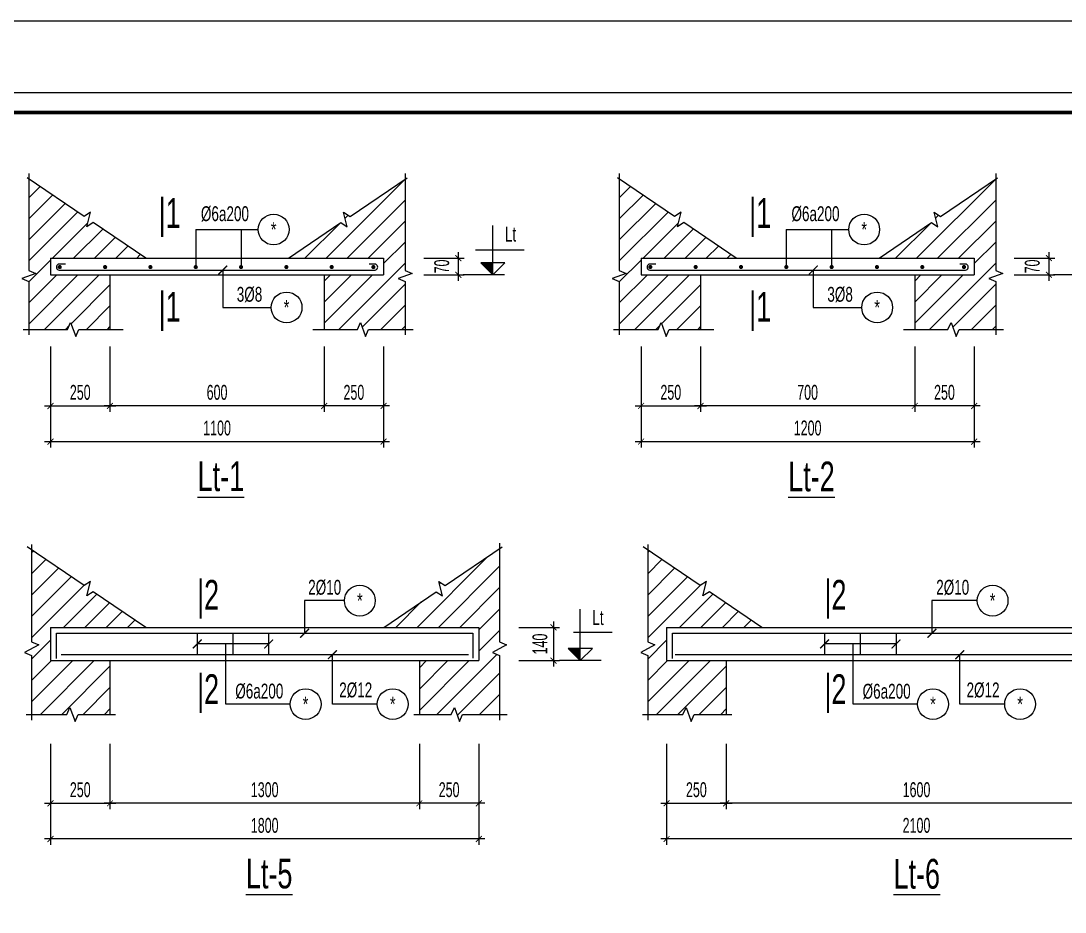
# Model space of a CAD drawing. Header units: millimetres. Extents: x 0 to 23128, y 0 to 16335.
# Drawn here: x 7968 to 12356, y 12587 to 16335 of the extents above; entities that cross this region are included whole.
import ezdxf
from ezdxf.enums import TextEntityAlignment as Align

# ---------------------------------------------------------------- set-up
doc = ezdxf.new("R2010")
doc.units = ezdxf.units.MM
doc.header["$LTSCALE"] = 100
doc.header["$MEASUREMENT"] = 0
doc.header["$PDMODE"] = 2
doc.layers.get('0').update_dxf_attribs({"lineweight": 20})
doc.layers.get('Defpoints').update_dxf_attribs({"color": 40, "lineweight": 20})
for name, color, linetype in [('CDC-KHUNGTEN', 9, 'Continuous'), ('CDC.02.DIM', 1, 'Continuous'), ('CDC.03.BORDER', 3, 'Continuous'), ('CDC.05.STEEL', 4, 'Continuous'), ('CDC.06.TEXT', 2, 'Continuous'), ('CDC.10.HATCH', 9, 'Continuous'), ('CDC.11.NOTE', 8, 'Continuous'), ('CDC.14.STEELNUM', 9, 'Continuous'), ('STEEL_NODE', 6, 'Continuous')]:
    doc.layers.add(name, color=color, linetype=linetype)
doc.styles.add('ARIAL', font='arial.ttf', dxfattribs={"width": 0.6})
doc.dimstyles.new('dim25', dxfattribs={"dimscale": 25, "dimtxt": 2.5, "dimasz": 1, "dimexe": 1, "dimexo": 0, "dimgap": 1, "dimtad": 1, "dimdec": 0, "dimdsep": 46, "dimtxsty": 'ARIAL', "dimblk": 'ARCHTICK', "dimcen": 1, "dimdle": 1, "dimclrd": 1, "dimclre": 1, "dimclrt": 2, "dimadec": 0, "dimazin": 0, "dimtfac": 0.00072, "dimtdec": 0, "dimtix": 1, "dimtmove": 2, "dimatfit": 3, "dimldrblk": 'ARCHTICK', "dimfxl": 1, "dimtolj": 1, "dimarcsym": 0})

# ---------------------------------------------------------------- blocks, each defined once
blk = doc.blocks.new('_ArchTick')
at = {"color": 0, "linetype": 'ByBlock', "const_width": 0.15}
blk.add_lwpolyline([(-0.5, -0.5), (0.5, 0.5)], dxfattribs=at)
blk = doc.blocks.new('*D5')
at = {"layer": 'CDC.02.DIM', "color": 1, "lineweight": -2, "transparency": 16777216}
for p, q in [((10681.5, 13294.7), (10681.5, 13019.7)), ((10931.5, 13294.7), (10931.5, 13019.7)), ((10656.5, 13044.7), (10956.5, 13044.7))]:
    blk.add_line(p, q, dxfattribs=at)
at = {"layer": 'Defpoints', "color": 0, "transparency": 16777216}
for p in [(10681.5, 13294.7), (10931.5, 13294.7), (10931.5, 13044.7)]:
    blk.add_point(p, dxfattribs=at)
at = {"layer": 'CDC.02.DIM', "color": 1, "lineweight": -2, "transparency": 16777216, "xscale": 25, "yscale": 25, "zscale": 25, "rotation": 180}
blk.add_blockref('_ArchTick', (10681.5, 13044.7), dxfattribs=at)
at = {"layer": 'CDC.02.DIM', "color": 1, "lineweight": -2, "transparency": 16777216, "xscale": 25, "yscale": 25, "zscale": 25}
blk.add_blockref('_ArchTick', (10931.5, 13044.7), dxfattribs=at)
at = {"layer": 'CDC.02.DIM', "color": 2, "transparency": 16777216, "insert": (10806.5, 13101.6), "char_height": 62.5, "attachment_point": 5, "style": 'ARIAL'}
blk.add_mtext('\\A1;250', dxfattribs=at)
blk = doc.blocks.new('*D7')
at = {"layer": 'CDC.02.DIM', "color": 1, "lineweight": -2, "transparency": 16777216}
for p, q in [((10931.5, 13294.7), (10931.5, 13019.7)), ((12531.5, 13294.7), (12531.5, 13019.7)), ((12556.5, 13044.7), (10906.5, 13044.7))]:
    blk.add_line(p, q, dxfattribs=at)
at = {"layer": 'Defpoints', "color": 0, "transparency": 16777216}
for p in [(10931.5, 13294.7), (12531.5, 13294.7), (10931.5, 13044.7)]:
    blk.add_point(p, dxfattribs=at)
at = {"layer": 'CDC.02.DIM', "color": 1, "lineweight": -2, "transparency": 16777216, "xscale": 25, "yscale": 25, "zscale": 25, "rotation": 180}
blk.add_blockref('_ArchTick', (10931.5, 13044.7), dxfattribs=at)
at = {"layer": 'CDC.02.DIM', "color": 1, "lineweight": -2, "transparency": 16777216, "xscale": 25, "yscale": 25, "zscale": 25}
blk.add_blockref('_ArchTick', (12531.5, 13044.7), dxfattribs=at)
at = {"layer": 'CDC.02.DIM', "color": 2, "transparency": 16777216, "insert": (11731.5, 13101.6), "char_height": 62.5, "attachment_point": 5, "style": 'ARIAL'}
blk.add_mtext('\\A1;1600', dxfattribs=at)
blk = doc.blocks.new('*D8')
at = {"layer": 'CDC.02.DIM', "color": 1, "lineweight": -2, "transparency": 16777216}
for p, q in [((10681.5, 13294.7), (10681.5, 12869.7)), ((12781.5, 13294.7), (12781.5, 12869.7)), ((12806.5, 12894.7), (10656.5, 12894.7))]:
    blk.add_line(p, q, dxfattribs=at)
at = {"layer": 'Defpoints', "color": 0, "transparency": 16777216}
for p in [(10681.5, 13294.7), (12781.5, 13294.7), (10681.5, 12894.7)]:
    blk.add_point(p, dxfattribs=at)
at = {"layer": 'CDC.02.DIM', "color": 1, "lineweight": -2, "transparency": 16777216, "xscale": 25, "yscale": 25, "zscale": 25, "rotation": 180}
blk.add_blockref('_ArchTick', (10681.5, 12894.7), dxfattribs=at)
at = {"layer": 'CDC.02.DIM', "color": 1, "lineweight": -2, "transparency": 16777216, "xscale": 25, "yscale": 25, "zscale": 25}
blk.add_blockref('_ArchTick', (12781.5, 12894.7), dxfattribs=at)
at = {"layer": 'CDC.02.DIM', "color": 2, "transparency": 16777216, "insert": (11731.5, 12951.6), "char_height": 62.5, "attachment_point": 5, "style": 'ARIAL'}
blk.add_mtext('\\A1;2100', dxfattribs=at)
blk = doc.blocks.new('*D19')
at = {"layer": 'CDC.02.DIM', "color": 1, "lineweight": -2, "transparency": 16777216}
for p, q in [((8092.5, 14965.8), (8092.5, 14690.7)), ((8342.5, 14965.8), (8342.5, 14690.7)), ((8067.5, 14715.7), (8367.5, 14715.7))]:
    blk.add_line(p, q, dxfattribs=at)
at = {"layer": 'Defpoints', "color": 0, "transparency": 16777216}
for p in [(8092.5, 14965.8), (8342.5, 14965.8), (8342.5, 14715.7)]:
    blk.add_point(p, dxfattribs=at)
at = {"layer": 'CDC.02.DIM', "color": 1, "lineweight": -2, "transparency": 16777216, "xscale": 25, "yscale": 25, "zscale": 25, "rotation": 180}
blk.add_blockref('_ArchTick', (8092.5, 14715.7), dxfattribs=at)
at = {"layer": 'CDC.02.DIM', "color": 1, "lineweight": -2, "transparency": 16777216, "xscale": 25, "yscale": 25, "zscale": 25}
blk.add_blockref('_ArchTick', (8342.5, 14715.7), dxfattribs=at)
at = {"layer": 'CDC.02.DIM', "color": 2, "transparency": 16777216, "insert": (8217.5, 14772.6), "char_height": 62.5, "attachment_point": 5, "style": 'ARIAL'}
blk.add_mtext('\\A1;250', dxfattribs=at)
blk = doc.blocks.new('*D20')
at = {"layer": 'CDC.02.DIM', "color": 1, "lineweight": -2, "transparency": 16777216}
for p, q in [((8342.5, 14965.8), (8342.5, 14690.7)), ((9242.4, 14965.8), (9242.4, 14690.7)), ((9267.4, 14715.7), (8317.5, 14715.7))]:
    blk.add_line(p, q, dxfattribs=at)
at = {"layer": 'Defpoints', "color": 0, "transparency": 16777216}
for p in [(8342.5, 14965.8), (9242.4, 14965.8), (8342.5, 14715.7)]:
    blk.add_point(p, dxfattribs=at)
at = {"layer": 'CDC.02.DIM', "color": 1, "lineweight": -2, "transparency": 16777216, "xscale": 25, "yscale": 25, "zscale": 25, "rotation": 180}
blk.add_blockref('_ArchTick', (8342.5, 14715.7), dxfattribs=at)
at = {"layer": 'CDC.02.DIM', "color": 1, "lineweight": -2, "transparency": 16777216, "xscale": 25, "yscale": 25, "zscale": 25}
blk.add_blockref('_ArchTick', (9242.4, 14715.7), dxfattribs=at)
at = {"layer": 'CDC.02.DIM', "color": 2, "transparency": 16777216, "insert": (8792.4, 14772.6), "char_height": 62.5, "attachment_point": 5, "style": 'ARIAL'}
blk.add_mtext('\\A1;600', dxfattribs=at)
blk = doc.blocks.new('*D21')
at = {"layer": 'CDC.02.DIM', "color": 1, "lineweight": -2, "transparency": 16777216}
for p, q in [((9242.4, 14965.8), (9242.4, 14690.7)), ((9492.4, 14965.8), (9492.4, 14690.7)), ((9517.4, 14715.7), (9217.4, 14715.7))]:
    blk.add_line(p, q, dxfattribs=at)
at = {"layer": 'Defpoints', "color": 0, "transparency": 16777216}
for p in [(9242.4, 14965.8), (9492.4, 14965.8), (9242.4, 14715.7)]:
    blk.add_point(p, dxfattribs=at)
at = {"layer": 'CDC.02.DIM', "color": 1, "lineweight": -2, "transparency": 16777216, "xscale": 25, "yscale": 25, "zscale": 25, "rotation": 180}
blk.add_blockref('_ArchTick', (9242.4, 14715.7), dxfattribs=at)
at = {"layer": 'CDC.02.DIM', "color": 1, "lineweight": -2, "transparency": 16777216, "xscale": 25, "yscale": 25, "zscale": 25}
blk.add_blockref('_ArchTick', (9492.4, 14715.7), dxfattribs=at)
at = {"layer": 'CDC.02.DIM', "color": 2, "transparency": 16777216, "insert": (9367.4, 14772.6), "char_height": 62.5, "attachment_point": 5, "style": 'ARIAL'}
blk.add_mtext('\\A1;250', dxfattribs=at)
blk = doc.blocks.new('*D22')
at = {"layer": 'CDC.02.DIM', "color": 1, "lineweight": -2, "transparency": 16777216}
for p, q in [((8092.5, 14965.8), (8092.5, 14540.7)), ((9492.4, 14965.8), (9492.4, 14540.7)), ((8067.5, 14565.7), (9517.4, 14565.7))]:
    blk.add_line(p, q, dxfattribs=at)
at = {"layer": 'Defpoints', "color": 0, "transparency": 16777216}
for p in [(8092.5, 14965.8), (9492.4, 14965.8), (9492.4, 14565.7)]:
    blk.add_point(p, dxfattribs=at)
at = {"layer": 'CDC.02.DIM', "color": 1, "lineweight": -2, "transparency": 16777216, "xscale": 25, "yscale": 25, "zscale": 25, "rotation": 180}
blk.add_blockref('_ArchTick', (8092.5, 14565.7), dxfattribs=at)
at = {"layer": 'CDC.02.DIM', "color": 1, "lineweight": -2, "transparency": 16777216, "xscale": 25, "yscale": 25, "zscale": 25}
blk.add_blockref('_ArchTick', (9492.4, 14565.7), dxfattribs=at)
at = {"layer": 'CDC.02.DIM', "color": 2, "transparency": 16777216, "insert": (8792.4, 14622.6), "char_height": 62.5, "attachment_point": 5, "style": 'ARIAL'}
blk.add_mtext('\\A1;1100', dxfattribs=at)
blk = doc.blocks.new('*D23')
at = {"layer": 'CDC.02.DIM', "color": 1, "lineweight": -2, "transparency": 16777216}
for p, q in [((9806.2, 15362.3), (9806.2, 15242.3)), ((9660.6, 15337.3), (9831.2, 15337.3)), ((9660.6, 15267.3), (9831.2, 15267.3))]:
    blk.add_line(p, q, dxfattribs=at)
at = {"layer": 'Defpoints', "color": 0, "transparency": 16777216}
for p in [(9660.6, 15337.3), (9660.6, 15267.3), (9806.2, 15267.3)]:
    blk.add_point(p, dxfattribs=at)
at = {"layer": 'CDC.02.DIM', "color": 1, "lineweight": -2, "transparency": 16777216, "xscale": 25, "yscale": 25, "zscale": 25}
for p, rotation in [((9806.2, 15337.3), 90), ((9806.2, 15267.3), 270)]:
    blk.add_blockref('_ArchTick', p, dxfattribs=dict(at, rotation=rotation))
at = {"layer": 'CDC.02.DIM', "color": 2, "transparency": 16777216, "insert": (9736.7, 15302.3), "char_height": 62.5, "attachment_point": 5, "rotation": 90, "style": 'ARIAL'}
blk.add_mtext('\\A1;70', dxfattribs=at)
blk = doc.blocks.new('*D26')
at = {"layer": 'CDC.02.DIM', "color": 1, "lineweight": -2, "transparency": 16777216}
for p, q in [((10574, 14965.8), (10574, 14690.7)), ((10824, 14965.8), (10824, 14690.7)), ((10549, 14715.7), (10849, 14715.7))]:
    blk.add_line(p, q, dxfattribs=at)
at = {"layer": 'Defpoints', "color": 0, "transparency": 16777216}
for p in [(10574, 14965.8), (10824, 14965.8), (10824, 14715.7)]:
    blk.add_point(p, dxfattribs=at)
at = {"layer": 'CDC.02.DIM', "color": 1, "lineweight": -2, "transparency": 16777216, "xscale": 25, "yscale": 25, "zscale": 25, "rotation": 180}
blk.add_blockref('_ArchTick', (10574, 14715.7), dxfattribs=at)
at = {"layer": 'CDC.02.DIM', "color": 1, "lineweight": -2, "transparency": 16777216, "xscale": 25, "yscale": 25, "zscale": 25}
blk.add_blockref('_ArchTick', (10824, 14715.7), dxfattribs=at)
at = {"layer": 'CDC.02.DIM', "color": 2, "transparency": 16777216, "insert": (10699, 14772.6), "char_height": 62.5, "attachment_point": 5, "style": 'ARIAL'}
blk.add_mtext('\\A1;250', dxfattribs=at)
blk = doc.blocks.new('*D27')
at = {"layer": 'CDC.02.DIM', "color": 1, "lineweight": -2, "transparency": 16777216}
for p, q in [((10824, 14965.8), (10824, 14690.7)), ((11723.9, 14965.8), (11723.9, 14690.7)), ((11748.9, 14715.7), (10799, 14715.7))]:
    blk.add_line(p, q, dxfattribs=at)
at = {"layer": 'Defpoints', "color": 0, "transparency": 16777216}
for p in [(10824, 14965.8), (11723.9, 14965.8), (10824, 14715.7)]:
    blk.add_point(p, dxfattribs=at)
at = {"layer": 'CDC.02.DIM', "color": 1, "lineweight": -2, "transparency": 16777216, "xscale": 25, "yscale": 25, "zscale": 25, "rotation": 180}
blk.add_blockref('_ArchTick', (10824, 14715.7), dxfattribs=at)
at = {"layer": 'CDC.02.DIM', "color": 1, "lineweight": -2, "transparency": 16777216, "xscale": 25, "yscale": 25, "zscale": 25}
blk.add_blockref('_ArchTick', (11723.9, 14715.7), dxfattribs=at)
at = {"layer": 'CDC.02.DIM', "color": 2, "transparency": 16777216, "insert": (11273.9, 14772.6), "char_height": 62.5, "attachment_point": 5, "style": 'ARIAL'}
blk.add_mtext('\\A1;700', dxfattribs=at)
blk = doc.blocks.new('*D28')
at = {"layer": 'CDC.02.DIM', "color": 1, "lineweight": -2, "transparency": 16777216}
for p, q in [((11723.9, 14965.8), (11723.9, 14690.7)), ((11973.9, 14965.8), (11973.9, 14690.7)), ((11998.9, 14715.7), (11698.9, 14715.7))]:
    blk.add_line(p, q, dxfattribs=at)
at = {"layer": 'Defpoints', "color": 0, "transparency": 16777216}
for p in [(11723.9, 14965.8), (11973.9, 14965.8), (11723.9, 14715.7)]:
    blk.add_point(p, dxfattribs=at)
at = {"layer": 'CDC.02.DIM', "color": 1, "lineweight": -2, "transparency": 16777216, "xscale": 25, "yscale": 25, "zscale": 25, "rotation": 180}
blk.add_blockref('_ArchTick', (11723.9, 14715.7), dxfattribs=at)
at = {"layer": 'CDC.02.DIM', "color": 1, "lineweight": -2, "transparency": 16777216, "xscale": 25, "yscale": 25, "zscale": 25}
blk.add_blockref('_ArchTick', (11973.9, 14715.7), dxfattribs=at)
at = {"layer": 'CDC.02.DIM', "color": 2, "transparency": 16777216, "insert": (11848.9, 14772.6), "char_height": 62.5, "attachment_point": 5, "style": 'ARIAL'}
blk.add_mtext('\\A1;250', dxfattribs=at)
blk = doc.blocks.new('*D29')
at = {"layer": 'CDC.02.DIM', "color": 1, "lineweight": -2, "transparency": 16777216}
for p, q in [((10574, 14965.8), (10574, 14540.7)), ((11973.9, 14965.8), (11973.9, 14540.7)), ((10549, 14565.7), (11998.9, 14565.7))]:
    blk.add_line(p, q, dxfattribs=at)
at = {"layer": 'Defpoints', "color": 0, "transparency": 16777216}
for p in [(10574, 14965.8), (11973.9, 14965.8), (11973.9, 14565.7)]:
    blk.add_point(p, dxfattribs=at)
at = {"layer": 'CDC.02.DIM', "color": 1, "lineweight": -2, "transparency": 16777216, "xscale": 25, "yscale": 25, "zscale": 25, "rotation": 180}
blk.add_blockref('_ArchTick', (10574, 14565.7), dxfattribs=at)
at = {"layer": 'CDC.02.DIM', "color": 1, "lineweight": -2, "transparency": 16777216, "xscale": 25, "yscale": 25, "zscale": 25}
blk.add_blockref('_ArchTick', (11973.9, 14565.7), dxfattribs=at)
at = {"layer": 'CDC.02.DIM', "color": 2, "transparency": 16777216, "insert": (11273.9, 14622.6), "char_height": 62.5, "attachment_point": 5, "style": 'ARIAL'}
blk.add_mtext('\\A1;1200', dxfattribs=at)
blk = doc.blocks.new('*D30')
at = {"layer": 'CDC.02.DIM', "color": 1, "lineweight": -2, "transparency": 16777216}
for p, q in [((12287.7, 15362.3), (12287.7, 15242.3)), ((12142.1, 15337.3), (12312.7, 15337.3)), ((12142.1, 15267.3), (12312.7, 15267.3))]:
    blk.add_line(p, q, dxfattribs=at)
at = {"layer": 'Defpoints', "color": 0, "transparency": 16777216}
for p in [(12142.1, 15337.3), (12142.1, 15267.3), (12287.7, 15267.3)]:
    blk.add_point(p, dxfattribs=at)
at = {"layer": 'CDC.02.DIM', "color": 1, "lineweight": -2, "transparency": 16777216, "xscale": 25, "yscale": 25, "zscale": 25}
for p, rotation in [((12287.7, 15337.3), 90), ((12287.7, 15267.3), 270)]:
    blk.add_blockref('_ArchTick', p, dxfattribs=dict(at, rotation=rotation))
at = {"layer": 'CDC.02.DIM', "color": 2, "transparency": 16777216, "insert": (12218.2, 15302.3), "char_height": 62.5, "attachment_point": 5, "rotation": 90, "style": 'ARIAL'}
blk.add_mtext('\\A1;70', dxfattribs=at)
blk = doc.blocks.new('*D41')
at = {"layer": 'CDC.02.DIM', "color": 1, "lineweight": -2, "transparency": 16777216}
for p, q in [((8092.5, 13294.7), (8092.5, 13019.7)), ((8342.5, 13294.7), (8342.5, 13019.7)), ((8067.5, 13044.7), (8367.5, 13044.7))]:
    blk.add_line(p, q, dxfattribs=at)
at = {"layer": 'Defpoints', "color": 0, "transparency": 16777216}
for p in [(8092.5, 13294.7), (8342.5, 13294.7), (8342.5, 13044.7)]:
    blk.add_point(p, dxfattribs=at)
at = {"layer": 'CDC.02.DIM', "color": 1, "lineweight": -2, "transparency": 16777216, "xscale": 25, "yscale": 25, "zscale": 25, "rotation": 180}
blk.add_blockref('_ArchTick', (8092.5, 13044.7), dxfattribs=at)
at = {"layer": 'CDC.02.DIM', "color": 1, "lineweight": -2, "transparency": 16777216, "xscale": 25, "yscale": 25, "zscale": 25}
blk.add_blockref('_ArchTick', (8342.5, 13044.7), dxfattribs=at)
at = {"layer": 'CDC.02.DIM', "color": 2, "transparency": 16777216, "insert": (8217.5, 13101.6), "char_height": 62.5, "attachment_point": 5, "style": 'ARIAL'}
blk.add_mtext('\\A1;250', dxfattribs=at)
blk = doc.blocks.new('*D42')
at = {"layer": 'CDC.02.DIM', "color": 1, "lineweight": -2, "transparency": 16777216}
for p, q in [((9642.5, 13294.7), (9642.5, 13019.7)), ((9892.5, 13294.7), (9892.5, 13019.7)), ((9917.5, 13044.7), (9617.5, 13044.7))]:
    blk.add_line(p, q, dxfattribs=at)
at = {"layer": 'Defpoints', "color": 0, "transparency": 16777216}
for p in [(9642.5, 13294.7), (9892.5, 13294.7), (9642.5, 13044.7)]:
    blk.add_point(p, dxfattribs=at)
at = {"layer": 'CDC.02.DIM', "color": 1, "lineweight": -2, "transparency": 16777216, "xscale": 25, "yscale": 25, "zscale": 25, "rotation": 180}
blk.add_blockref('_ArchTick', (9642.5, 13044.7), dxfattribs=at)
at = {"layer": 'CDC.02.DIM', "color": 1, "lineweight": -2, "transparency": 16777216, "xscale": 25, "yscale": 25, "zscale": 25}
blk.add_blockref('_ArchTick', (9892.5, 13044.7), dxfattribs=at)
at = {"layer": 'CDC.02.DIM', "color": 2, "transparency": 16777216, "insert": (9767.5, 13101.6), "char_height": 62.5, "attachment_point": 5, "style": 'ARIAL'}
blk.add_mtext('\\A1;250', dxfattribs=at)
blk = doc.blocks.new('*D43')
at = {"layer": 'CDC.02.DIM', "color": 1, "lineweight": -2, "transparency": 16777216}
for p, q in [((8342.5, 13294.7), (8342.5, 13019.7)), ((9642.5, 13294.7), (9642.5, 13019.7)), ((9667.5, 13044.7), (8317.5, 13044.7))]:
    blk.add_line(p, q, dxfattribs=at)
at = {"layer": 'Defpoints', "color": 0, "transparency": 16777216}
for p in [(8342.5, 13294.7), (9642.5, 13294.7), (8342.5, 13044.7)]:
    blk.add_point(p, dxfattribs=at)
at = {"layer": 'CDC.02.DIM', "color": 1, "lineweight": -2, "transparency": 16777216, "xscale": 25, "yscale": 25, "zscale": 25, "rotation": 180}
blk.add_blockref('_ArchTick', (8342.5, 13044.7), dxfattribs=at)
at = {"layer": 'CDC.02.DIM', "color": 1, "lineweight": -2, "transparency": 16777216, "xscale": 25, "yscale": 25, "zscale": 25}
blk.add_blockref('_ArchTick', (9642.5, 13044.7), dxfattribs=at)
at = {"layer": 'CDC.02.DIM', "color": 2, "transparency": 16777216, "insert": (8992.5, 13101.6), "char_height": 62.5, "attachment_point": 5, "style": 'ARIAL'}
blk.add_mtext('\\A1;1300', dxfattribs=at)
blk = doc.blocks.new('*D44')
at = {"layer": 'CDC.02.DIM', "color": 1, "lineweight": -2, "transparency": 16777216}
for p, q in [((8092.5, 13294.7), (8092.5, 12869.7)), ((9892.5, 13294.7), (9892.5, 12869.7)), ((9917.5, 12894.7), (8067.5, 12894.7))]:
    blk.add_line(p, q, dxfattribs=at)
at = {"layer": 'Defpoints', "color": 0, "transparency": 16777216}
for p in [(8092.5, 13294.7), (9892.5, 13294.7), (8092.5, 12894.7)]:
    blk.add_point(p, dxfattribs=at)
at = {"layer": 'CDC.02.DIM', "color": 1, "lineweight": -2, "transparency": 16777216, "xscale": 25, "yscale": 25, "zscale": 25, "rotation": 180}
blk.add_blockref('_ArchTick', (8092.5, 12894.7), dxfattribs=at)
at = {"layer": 'CDC.02.DIM', "color": 1, "lineweight": -2, "transparency": 16777216, "xscale": 25, "yscale": 25, "zscale": 25}
blk.add_blockref('_ArchTick', (9892.5, 12894.7), dxfattribs=at)
at = {"layer": 'CDC.02.DIM', "color": 2, "transparency": 16777216, "insert": (8992.5, 12951.6), "char_height": 62.5, "attachment_point": 5, "style": 'ARIAL'}
blk.add_mtext('\\A1;1800', dxfattribs=at)
blk = doc.blocks.new('*D45')
at = {"layer": 'CDC.02.DIM', "color": 1, "lineweight": -2, "transparency": 16777216}
for p, q in [((10060.7, 13784.7), (10231.2, 13784.7)), ((10206.2, 13809.7), (10206.2, 13619.7)), ((10060.7, 13644.7), (10231.2, 13644.7))]:
    blk.add_line(p, q, dxfattribs=at)
at = {"layer": 'Defpoints', "color": 0, "transparency": 16777216}
for p in [(10060.7, 13784.7), (10060.7, 13644.7), (10206.2, 13644.7)]:
    blk.add_point(p, dxfattribs=at)
at = {"layer": 'CDC.02.DIM', "color": 1, "lineweight": -2, "transparency": 16777216, "xscale": 25, "yscale": 25, "zscale": 25}
for p, rotation in [((10206.2, 13784.7), 90), ((10206.2, 13644.7), 270)]:
    blk.add_blockref('_ArchTick', p, dxfattribs=dict(at, rotation=rotation))
at = {"layer": 'CDC.02.DIM', "color": 2, "transparency": 16777216, "insert": (10149.3, 13714.7), "char_height": 62.5, "attachment_point": 5, "rotation": 90, "style": 'ARIAL'}
blk.add_mtext('\\A1;140', dxfattribs=at)
blk = doc.blocks.new('Khung tên chuẩn')
at = {"layer": 'CDC-KHUNGTEN', "color": 8}
blk.add_lwpolyline([(75096, 1100), (83000, 1100), (83000, 58300), (3000, 58300), (3000, 1100), (75096, 1100)], dxfattribs=at)
at = {"layer": 'CDC-KHUNGTEN', "color": 255, "lineweight": 60}
blk.add_lwpolyline([(74900, 1400), (74900, 58000), (3300, 58000), (3300, 1400), (74900, 1400)], close=True, dxfattribs=at)
at = {"layer": 'Defpoints', "color": 1, "ltscale": 0.2}
blk.add_lwpolyline([(0, 0), (0, 59400), (84100, 59400), (84100, 0), (0, 0)], close=True, dxfattribs=at)

msp = doc.modelspace()

# ---------------------------------------------------------------- hatches: boundary and pattern name
at = {"layer": 'CDC.10.HATCH'}
h = msp.add_hatch(dxfattribs=at)
h.set_pattern_fill('ANSI31', color=256, scale=500, style=0)
h.set_pattern_definition([(45, (-167470.06, 126939.76), (-44.194174, 44.194174), [])])
h.paths.add_polyline_path([(8272.3, 15486.6), (8245.3, 15469.4), (8260.6, 15530), (8233.5, 15512.9), (8001, 15670.6), (8001, 15285.9), (8030.3, 15273.1), (7971.6, 15251.8), (8001, 15239), (8001, 15037.6), (8164.1, 15037.6), (8176.9, 15067), (8198.3, 15008.2), (8211, 15037.6), (8342.5, 15037.6), (8342.5, 15267.3), (8092.5, 15267.3), (8092.5, 15337.3), (8492.5, 15337.3)])
h.paths.add_polyline_path([(9582.7, 15669.8), (9351.4, 15512.9), (9324.3, 15530), (9339.6, 15469.4), (9312.6, 15486.6), (9092.4, 15337.3), (9492.4, 15337.3), (9492.4, 15267.3), (9242.4, 15267.3), (9242.4, 15037.6), (9382.2, 15037.6), (9394.9, 15067), (9416.3, 15008.2), (9429.1, 15037.6), (9582.7, 15037.6), (9582.7, 15239), (9553.3, 15251.8), (9612.1, 15273.1), (9582.7, 15285.9)])
h = msp.add_hatch(dxfattribs=at)
h.set_pattern_fill('ANSI31', color=256, scale=500, style=0)
h.set_pattern_definition([(45, (-164988.56, 126939.76), (-44.194174, 44.194174), [])])
h.paths.add_polyline_path([(10753.8, 15486.6), (10726.8, 15469.4), (10742.1, 15530), (10715, 15512.9), (10482.5, 15670.6), (10482.5, 15285.9), (10511.8, 15273.1), (10453.1, 15251.8), (10482.5, 15239), (10482.5, 15037.6), (10645.6, 15037.6), (10658.4, 15067), (10679.8, 15008.2), (10692.5, 15037.6), (10824, 15037.6), (10824, 15267.3), (10574, 15267.3), (10574, 15337.3), (10974, 15337.3)])
h.paths.add_polyline_path([(12064.2, 15669.8), (11832.9, 15512.9), (11805.8, 15530), (11821.1, 15469.4), (11794.1, 15486.6), (11573.9, 15337.3), (11973.9, 15337.3), (11973.9, 15267.3), (11723.9, 15267.3), (11723.9, 15037.6), (11863.7, 15037.6), (11876.4, 15067), (11897.8, 15008.2), (11910.6, 15037.6), (12064.2, 15037.6), (12064.2, 15239), (12034.8, 15251.8), (12093.6, 15273.1), (12064.2, 15285.9)])
h = msp.add_hatch(dxfattribs=at)
h.set_pattern_fill('ANSI31', color=256, scale=20, style=0)
h.set_pattern_definition([(45, (-55891.423, 9644.55), (-44.90128, 44.90128), [])])
h.paths.add_polyline_path([(8272.3, 13934), (8245.3, 13916.9), (8260.6, 13977.5), (8233.5, 13960.3), (8013.4, 14109.6), (8013.4, 13723.3), (8043, 13710.5), (7983.8, 13678.9), (8013.4, 13666.1), (8013.4, 13418.4), (8161.2, 13418.4), (8174, 13448), (8195.6, 13388.8), (8208.4, 13418.4), (8342.5, 13418.4), (8342.5, 13644.7), (8092.5, 13644.7), (8092.5, 13784.7), (8492.5, 13784.7)])
h = msp.add_hatch(dxfattribs=at)
h.set_pattern_fill('ANSI31', color=256, scale=20, style=0)
h.set_pattern_definition([(45, (-56291.423, 9644.55), (-44.90128, 44.90128), [])])
h.paths.add_polyline_path([(9979.4, 14115), (9751.4, 13960.3), (9724.3, 13977.5), (9739.6, 13916.9), (9712.6, 13934), (9492.5, 13784.7), (9892.5, 13784.7), (9892.5, 13644.7), (9642.5, 13644.7), (9642.5, 13418.4), (9776.7, 13418.4), (9789.5, 13448), (9811.1, 13388.8), (9823.9, 13418.4), (9979.4, 13418.4), (9979.4, 13666.1), (9949.8, 13678.9), (10009, 13710.5), (9979.4, 13723.3)])
h = msp.add_hatch(dxfattribs=at)
h.set_pattern_fill('ANSI31', color=256, scale=20, style=0)
h.set_pattern_definition([(45, (-53302.423, 9644.55), (-44.90128, 44.90128), [])])
h.paths.add_polyline_path([(10861.3, 13934), (10834.3, 13916.9), (10849.6, 13977.5), (10822.5, 13960.3), (10602.4, 14109.6), (10602.4, 13723.3), (10632, 13710.5), (10572.8, 13678.9), (10602.4, 13666.1), (10602.4, 13418.4), (10750.2, 13418.4), (10763, 13448), (10784.6, 13388.8), (10797.4, 13418.4), (10931.5, 13418.4), (10931.5, 13644.7), (10681.5, 13644.7), (10681.5, 13784.7), (11081.5, 13784.7)])

# ---------------------------------------------------------------- linework, layer by layer
at = {"layer": 'CDC.02.DIM'}
for p, q in [((9950.8, 15267.3), (9950.8, 15474.4)), ((10082.3, 15370.8), (9878.9, 15370.8)), ((9950.8, 15267.3), (9900.1, 15318)), ((10001.6, 15318), (9900.1, 15318)), ((9950.8, 15267.3), (10001.6, 15318)), ((10000.8, 15267.3), (9826.2, 15267.3)), ((12482.3, 15267.3), (12307.7, 15267.3)), ((10318.5, 13644.7), (10318.5, 13861.8)), ((10453, 13762.4), (10289.8, 13762.4)), ((10318.5, 13644.7), (10267.8, 13695.4)), ((10369.3, 13695.4), (10267.8, 13695.4)), ((10318.5, 13644.7), (10369.3, 13695.4)), ((10405.8, 13644.7), (10231.2, 13644.7))]:
    msp.add_line(p, q, dxfattribs=at)
for points in [[(9900.1, 15318), (9950.8, 15267.3), (9950.8, 15318)], [(10267.8, 13695.4), (10318.5, 13644.7), (10318.5, 13695.4)]]:
    msp.add_solid(points, dxfattribs=at)
at = {"layer": 'CDC.03.BORDER'}
for p, q in [((8092.5, 15337.3), (9492.4, 15337.3)), ((8092.5, 15337.3), (8092.5, 15267.3)), ((9492.4, 15337.3), (9492.4, 15267.3)), ((10574, 15337.3), (11973.9, 15337.3)), ((10574, 15337.3), (10574, 15267.3)), ((11973.9, 15337.3), (11973.9, 15267.3)), ((8092.5, 15267.3), (9492.4, 15267.3)), ((8342.5, 15267.3), (8342.5, 15037.6)), ((9242.4, 15267.3), (9242.4, 15037.6)), ((10574, 15267.3), (11973.9, 15267.3)), ((10824, 15267.3), (10824, 15037.6)), ((11723.9, 15267.3), (11723.9, 15037.6)), ((8092.5, 13784.7), (9892.5, 13784.7)), ((8092.5, 13784.7), (8092.5, 13644.7)), ((9892.5, 13784.7), (9892.5, 13644.7)), ((10681.5, 13784.7), (12781.5, 13784.7)), ((10681.5, 13784.7), (10681.5, 13644.7)), ((8092.5, 13644.7), (9892.5, 13644.7)), ((8342.5, 13644.7), (8342.5, 13418.4)), ((9642.5, 13644.7), (9642.5, 13418.4)), ((10681.5, 13644.7), (12781.5, 13644.7)), ((10931.5, 13644.7), (10931.5, 13418.4))]:
    msp.add_line(p, q, dxfattribs=at)
at = {"layer": 'CDC.05.STEEL'}
for p, q in [((8709.2, 13759.7), (8709.2, 13669.7)), ((8859.2, 13759.7), (8859.2, 13669.7)), ((9009.2, 13759.7), (9009.2, 13669.7)), ((11345.3, 13759.7), (11345.3, 13669.7)), ((11495.3, 13759.7), (11495.3, 13669.7)), ((11645.3, 13759.7), (11645.3, 13669.7)), ((9848.3, 13669.7), (8136.7, 13669.7)), ((12737.3, 13669.7), (10717.7, 13669.7))]:
    msp.add_line(p, q, dxfattribs=at)
for points in [[(8155.2, 15312.3), (8132.6, 15312.3, 1.2), (8132.6, 15287.3), (9452.4, 15287.3, 1.2), (9452.4, 15312.3), (9431.6, 15312.3)], [(10636.7, 15312.3), (10614.1, 15312.3, 1.2), (10614.1, 15287.3), (11933.9, 15287.3, 1.2), (11933.9, 15312.3), (11913.1, 15312.3)]]:
    msp.add_lwpolyline(points, format="xyb", dxfattribs=at)
for points in [[(8117.5, 13653.3), (8117.5, 13759.7), (9867.5, 13759.7), (9867.5, 13655.5)], [(10706.5, 13653.3), (10706.5, 13759.7), (12756.5, 13759.7), (12756.5, 13655.5)]]:
    msp.add_lwpolyline(points, dxfattribs=at)
at = {"layer": 'CDC.11.NOTE'}
for p, q in [((8702.9, 15457.5), (8965.4, 15457.5, 0)), ((8702.9, 15457.5), (8702.9, 15299.8)), ((8893.3, 15457.5), (8893.3, 15299.8)), ((11184.4, 15457.5), (11446.9, 15457.5, 0)), ((11184.4, 15457.5), (11184.4, 15299.8)), ((11374.8, 15457.5), (11374.8, 15299.8)), ((9009.2, 13714.7), (8709.2, 13714.7)), ((11645.3, 13714.7), (11345.3, 13714.7))]:
    msp.add_line(p, q, dxfattribs=at)
for points in [[(8001, 15693.6), (8001, 15285.9), (8030.3, 15273.1), (7971.6, 15251.8), (8001, 15239), (8001, 15014.2)], [(8492.5, 15337.3), (8272.3, 15486.6), (8245.3, 15469.4), (8260.6, 15530), (8233.5, 15512.9), (7994, 15675.3)], [(9092.4, 15337.3), (9312.6, 15486.6), (9339.6, 15469.4), (9324.3, 15530), (9351.4, 15512.9), (9590.9, 15675.3)], [(9582.7, 15692.8), (9582.7, 15285.9), (9612.1, 15273.1), (9553.3, 15251.8), (9582.7, 15239), (9582.7, 15014.2)], [(10482.5, 15693.6), (10482.5, 15285.9), (10511.8, 15273.1), (10453.1, 15251.8), (10482.5, 15239), (10482.5, 15014.2)], [(10974, 15337.3), (10753.8, 15486.6), (10726.8, 15469.4), (10742.1, 15530), (10715, 15512.9), (10475.5, 15675.3)], [(11573.9, 15337.3), (11794.1, 15486.6), (11821.1, 15469.4), (11805.8, 15530), (11832.9, 15512.9), (12072.4, 15675.3)], [(12064.2, 15692.8), (12064.2, 15285.9), (12093.6, 15273.1), (12034.8, 15251.8), (12064.2, 15239), (12064.2, 15014.2)], [(7977.3, 15037.6), (8164.1, 15037.6), (8176.9, 15067), (8198.3, 15008.2), (8211, 15037.6), (8397.8, 15037.6)], [(9195.4, 15037.6), (9382.2, 15037.6), (9394.9, 15067), (9416.3, 15008.2), (9429.1, 15037.6), (9615.9, 15037.6)], [(10458.8, 15037.6), (10645.6, 15037.6), (10658.4, 15067), (10679.8, 15008.2), (10692.5, 15037.6), (10879.3, 15037.6)], [(11676.9, 15037.6), (11863.7, 15037.6), (11876.4, 15067), (11897.8, 15008.2), (11910.6, 15037.6), (12097.4, 15037.6)], [(8013.4, 14132.6), (8013.4, 13723.3), (8043, 13710.5), (7983.8, 13678.9), (8013.4, 13666.1), (8013.4, 13394.8)], [(9979.4, 14138), (9979.4, 13723.3), (10009, 13710.5), (9949.8, 13678.9), (9979.4, 13666.1), (9979.4, 13394.8)], [(10602.4, 14132.6), (10602.4, 13723.3), (10632, 13710.5), (10572.8, 13678.9), (10602.4, 13666.1), (10602.4, 13394.8)], [(8492.5, 13784.7), (8272.3, 13934), (8245.3, 13916.9), (8260.6, 13977.5), (8233.5, 13960.3), (7994, 14122.8)], [(9492.5, 13784.7), (9712.6, 13934), (9739.6, 13916.9), (9724.3, 13977.5), (9751.4, 13960.3), (9990.9, 14122.8)], [(11081.5, 13784.7), (10861.3, 13934), (10834.3, 13916.9), (10849.6, 13977.5), (10822.5, 13960.3), (10583, 14122.8)], [(9327.7, 13896.9), (9160.1, 13896.9), (9160.1, 13759.7)], [(11986.3, 13896.9), (11796.2, 13896.9), (11796.2, 13759.7)], [(9099.6, 13461.9), (8829.6, 13461.9), (8829.6, 13714.7)], [(11735.8, 13461.9), (11465.7, 13461.9), (11465.7, 13714.7)], [(9465.8, 13461.9), (9276.9, 13461.9), (9276.9, 13669.7)], [(12101.9, 13461.9), (11913.1, 13461.9), (11913.1, 13669.7)], [(7990.7, 13418.4), (8161.2, 13418.4), (8174, 13448), (8195.6, 13388.8), (8208.4, 13418.4), (8366.1, 13418.4)], [(9618.8, 13418.4), (9776.7, 13418.4), (9789.5, 13448), (9811.1, 13388.8), (9823.9, 13418.4), (10011.3, 13418.4)], [(10579.7, 13418.4), (10750.2, 13418.4), (10763, 13448), (10784.6, 13388.8), (10797.4, 13418.4), (10955.1, 13418.4)]]:
    msp.add_lwpolyline(points, dxfattribs=at)
at = {"layer": 'CDC.11.NOTE', "elevation": 0}
for points in [[(8816.2, 15287.3), (8816.2, 15129.9), (8816.2, 15129.9), (9019.7, 15129.9)], [(11297.7, 15287.3), (11297.7, 15129.9), (11297.7, 15129.9), (11501.2, 15129.9)]]:
    msp.add_lwpolyline(points, dxfattribs=at)
at = {"layer": 'CDC.14.STEELNUM'}
for centre in [(9030.2, 15457.5, 0), (11511.7, 15457.5, 0), (9084.5, 15129.9, 0), (11566, 15129.9, 0), (9392.5, 13896.9, 0), (12051.1, 13896.9, 0), (9164.4, 13461.9, 0), (9530.6, 13461.9, 0), (11800.6, 13461.9, 0), (12166.7, 13461.9, 0)]:
    msp.add_circle(centre, 64.8, dxfattribs=at)
at = {"layer": 'STEEL_NODE', "const_width": 8.75}
for points in [[(8127, 15299.8, -1), (8135.8, 15299.8, -1)], [(8317.7, 15299.8, -1), (8326.4, 15299.8, -1)], [(8508.1, 15299.8, -1), (8516.8, 15299.8, -1)], [(8698.5, 15299.8, -1), (8707.3, 15299.8, -1)], [(8888.9, 15299.8, -1), (8897.7, 15299.8, -1)], [(9079.4, 15299.8, -1), (9088.1, 15299.8, -1)], [(9269.8, 15299.8, -1), (9278.5, 15299.8, -1)], [(9445, 15299.8, -1), (9453.8, 15299.8, -1)], [(10608.5, 15299.8, -1), (10617.3, 15299.8, -1)], [(10799.2, 15299.8, -1), (10807.9, 15299.8, -1)], [(10989.6, 15299.8, -1), (10998.3, 15299.8, -1)], [(11180, 15299.8, -1), (11188.8, 15299.8, -1)], [(11370.4, 15299.8, -1), (11379.2, 15299.8, -1)], [(11560.9, 15299.8, -1), (11569.6, 15299.8, -1)], [(11751.3, 15299.8, -1), (11760, 15299.8, -1)], [(11926.5, 15299.8, -1), (11935.3, 15299.8, -1)]]:
    msp.add_lwpolyline(points, format="xyb", close=True, dxfattribs=at)

# ---------------------------------------------------------------- block references
at = {"xscale": 0.2750000000014552, "yscale": 0.2750000000014552, "zscale": 0.2750000000014552}
msp.add_blockref('Khung tên chuẩn', (0, 0), dxfattribs=at)
at = {"layer": 'CDC.11.NOTE', "xscale": 37.5, "yscale": 37.5, "zscale": 37.5}
for p in [(8816.2, 15287.3), (11297.7, 15287.3), (9160.1, 13759.7), (11796.2, 13759.7), (8709.2, 13714.7), (9009.2, 13714.7), (11345.3, 13714.7), (11645.3, 13714.7), (9276.9, 13669.7), (11913.1, 13669.7)]:
    msp.add_blockref('_ArchTick', p, dxfattribs=at)

# ---------------------------------------------------------------- texts
at = {"layer": 'CDC.02.DIM', "style": 'ARIAL', "width": 0.65}
for p in [(10025.5, 15438), (10393.2, 13825.4)]:
    msp.add_text('Lt', height=62.5, dxfattribs=at).set_placement(p, align=Align.MIDDLE)
at = {"layer": 'CDC.06.TEXT', "style": 'ARIAL', "width": 0.65}
for s, height, p in [('|1', 125, (8593.1, 15511.1, 0)), ('|1', 125, (11074.6, 15511.1, 0)), ('%%C6a200', 62.5, (8825.5, 15524.2)), ('%%C6a200', 62.5, (11307, 15524.2)), ('|1', 125, (8593.1, 15116.6, 0)), ('3%%C8', 62.5, (8928.8, 15185.2, 0)), ('|1', 125, (11074.6, 15116.6, 0)), ('3%%C8', 62.5, (11410.3, 15185.2, 0)), ('%%ULt-1', 125, (8808.5, 14419.4)), ('%%ULt-2', 125, (11290, 14419.4)), ('|2', 125, (8754.8, 13905.6)), ('2%%C10', 62.5, (9244.7, 13953.3)), ('|2', 125, (11390.9, 13905.6)), ('2%%C10', 62.5, (11883.6, 13953.3)), ('|2', 125, (8754.8, 13509)), ('|2', 125, (11390.9, 13509)), ('%%C6a200', 62.5, (8969.9, 13516.8)), ('2%%C12', 62.5, (9375, 13521.7)), ('%%C6a200', 62.5, (11606, 13516.1)), ('2%%C12', 62.5, (12011.1, 13521.7)), ('%%ULt-6', 125, (11732.5, 12748.5)), ('%%ULt-5', 125, (9011.3, 12748.5))]:
    msp.add_text(s, height=height, dxfattribs=at).set_placement(p, align=Align.MIDDLE)
at = {"layer": 'CDC.14.STEELNUM', "style": 'ARIAL', "width": 0.7}
for p in [(9030.2, 15457.5, 0), (11511.7, 15457.5, 0), (9084.5, 15129.9, 0), (11566, 15129.9, 0), (9392.5, 13896.9, 0), (12051.1, 13896.9, 0), (9164.4, 13461.9, 0), (9530.6, 13461.9, 0), (11800.6, 13461.9, 0), (12166.7, 13461.9, 0)]:
    msp.add_text('*', height=62.5, dxfattribs=at).set_placement(p, align=Align.MIDDLE_CENTER)

# ---------------------------------------------------------------- dimensions: what is measured, and where the dimension line sits
at = {"layer": 'CDC.02.DIM'}
for base, p1, p2, picture, middle in [((9806.2, 15267.3), (9660.6, 15337.3), (9660.6, 15267.3), '*D23', (9736.7, 15302.3)), ((12287.7, 15267.3), (12142.1, 15337.3), (12142.1, 15267.3), '*D30', (12218.2, 15302.3))]:
    dim = msp.add_linear_dim(base=base, p1=p1, p2=p2, angle=90, dimstyle='dim25', dxfattribs=at)
    dim.commit()
    dim.dimension.update_dxf_attribs({"geometry": picture, "text_midpoint": middle, "dimtype": 160})
for base, p1, p2, angle, picture, middle in [((8342.5, 14715.7), (8092.5, 14965.8), (8342.5, 14965.8), 180, '*D19', (8217.5, 14772.6)), ((10824, 14715.7), (10574, 14965.8), (10824, 14965.8), 180, '*D26', (10699, 14772.6)), ((10206.2, 13644.7), (10060.7, 13784.7), (10060.7, 13644.7), 90, '*D45', (10149.3, 13714.7)), ((8342.5, 13044.7), (8092.5, 13294.7), (8342.5, 13294.7), 180, '*D41', (8217.5, 13101.6)), ((10931.5, 13044.7), (10681.5, 13294.7), (10931.5, 13294.7), 180, '*D5', (10806.5, 13101.6))]:
    dim = msp.add_linear_dim(base=base, p1=p1, p2=p2, angle=angle, dimstyle='dim25', dxfattribs=at)
    dim.commit()
    dim.dimension.update_dxf_attribs({"geometry": picture, "text_midpoint": middle})
for base, p1, p2, text, picture, middle in [((9492.4, 14565.7), (8092.5, 14965.8), (9492.4, 14965.8), '1100', '*D22', (8792.4, 14622.6)), ((8342.5, 14715.7), (9242.4, 14965.8), (8342.5, 14965.8), '600', '*D20', (8792.4, 14772.6)), ((11973.9, 14565.7), (10574, 14965.8), (11973.9, 14965.8), '1200', '*D29', (11273.9, 14622.6)), ((10824, 14715.7), (11723.9, 14965.8), (10824, 14965.8), '700', '*D27', (11273.9, 14772.6))]:
    dim = msp.add_linear_dim(base=base, p1=p1, p2=p2, text=text, dimstyle='dim25', dxfattribs=at)
    dim.commit()
    dim.dimension.update_dxf_attribs({"geometry": picture, "text_midpoint": middle})
for base, p1, p2, picture, middle in [((9242.4, 14715.7), (9492.4, 14965.8), (9242.4, 14965.8), '*D21', (9367.4, 14772.6)), ((11723.9, 14715.7), (11973.9, 14965.8), (11723.9, 14965.8), '*D28', (11848.9, 14772.6)), ((8092.5, 12894.7), (9892.5, 13294.7), (8092.5, 13294.7), '*D44', (8992.5, 12951.6)), ((8342.5, 13044.7), (9642.5, 13294.7), (8342.5, 13294.7), '*D43', (8992.5, 13101.6)), ((9642.5, 13044.7), (9892.5, 13294.7), (9642.5, 13294.7), '*D42', (9767.5, 13101.6)), ((10681.5, 12894.7), (12781.5, 13294.7), (10681.5, 13294.7), '*D8', (11731.5, 12951.6)), ((10931.5, 13044.7), (12531.5, 13294.7), (10931.5, 13294.7), '*D7', (11731.5, 13101.6))]:
    dim = msp.add_linear_dim(base=base, p1=p1, p2=p2, dimstyle='dim25', dxfattribs=at)
    dim.commit()
    dim.dimension.update_dxf_attribs({"geometry": picture, "text_midpoint": middle})

doc.saveas('drawing.dxf')
